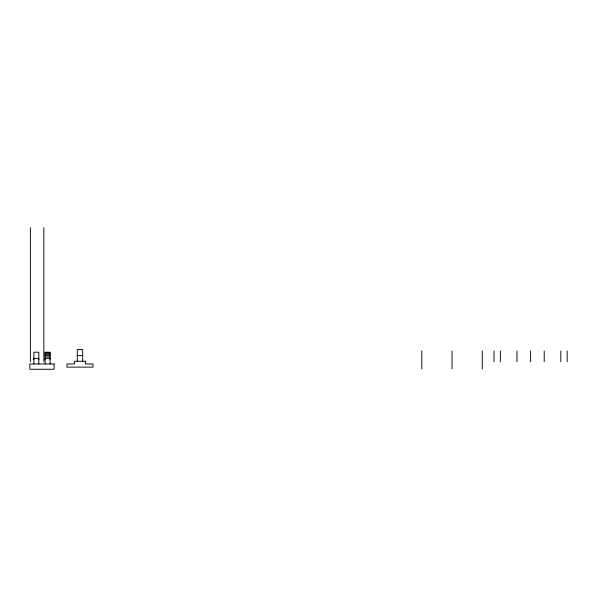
<?xml version="1.0" encoding="UTF-8"?>
<svg xmlns="http://www.w3.org/2000/svg" width="597" height="597" viewBox="0 0 597 597"><rect width="100%" height="100%" fill="white"/><g stroke="black" fill="none" stroke-linecap="round" stroke-linejoin="round"><path stroke-width="0.9" d="M33.895 363.976L33.895 358.349L38.827 358.349L38.827 363.976M45.118 363.976L45.118 358.349L50.058 358.349L50.058 363.976M45.118 352.528L50.058 352.528M45.118 353.237L50.058 353.237M45.118 354.282L50.058 354.282M45.118 355.581L50.058 355.581M77.297 355.648L82.684 355.648M45.118 357.051L50.058 357.051M567.15 350.954L567.15 361.73M560.822 350.954L560.822 361.73M544.21 350.954L544.21 361.73M530.591 350.954L530.591 361.73M516.98 350.954L516.98 361.73M500.368 350.954L500.368 361.73M494.04 350.954L494.04 361.73M482.272 350.954L482.272 368.916M452.048 350.954L452.048 368.916M421.818 350.954L421.818 368.916M82.684 361.282L82.684 349.491L77.297 349.491L77.297 361.282M50.058 359.484L50.058 352.2L45.118 352.2L45.118 359.484M43.85 227.726L43.85 361.73M38.827 359.484L38.827 352.2L33.895 352.2L33.895 359.484M30.38 227.726L30.38 361.73M85.378 361.282L74.603 361.282L74.603 363.976L66.968 363.976L66.968 367.118L93.013 367.118L93.013 363.976L85.378 363.976L85.378 361.282M54.096 363.976L29.85 363.976L29.85 369.274L54.096 369.274L54.096 363.976"/></g></svg>
